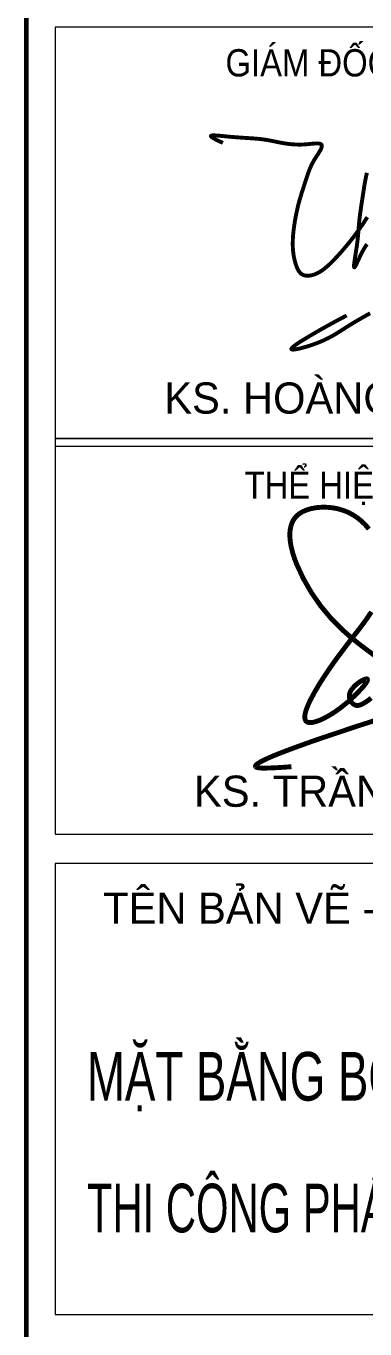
# Model space of a CAD drawing. Header units: millimetres. Extents: x 480521 to 6014615, y -961280 to 187869.
# Drawn here: x 753685 to 754729, y 155104 to 159119 of the extents above; entities that cross this region are included whole.
import ezdxf
from ezdxf.enums import TextEntityAlignment as Align

# ---------------------------------------------------------------- set-up
doc = ezdxf.new("R2010")
doc.units = ezdxf.units.MM
doc.header["$LTSCALE"] = 600
doc.header["$MEASUREMENT"] = 0
doc.layers.get('0').update_dxf_attribs({"lineweight": 0})
for name, color, linetype, lineweight in [('ISO', 153, 'Continuous', 13), ('Khungten_LCDI', 7, 'Continuous', 25), ('LC Net dam 1', 30, 'Continuous', 30), ('LC Net thay', 7, 'Continuous', 25), ('LC Text1', 3, 'Continuous', 20)]:
    doc.layers.add(name, color=color, linetype=linetype, lineweight=lineweight)
doc.styles.add('Khungten', font='VHAVAN.TTF', dxfattribs={"width": 0.9, "height": 5000})
doc.styles.add('LC 1', font='VHAVANB.TTF')
doc.styles.add('Title', font='VHBLACK.TTF')
doc.styles.add('VNAVANTH', font='VHAVANB.TTF', dxfattribs={"width": 0.6})

# ---------------------------------------------------------------- blocks, each defined once
blk = doc.blocks.new('Trần Văn Bách')
at = {"layer": 'ISO', "ltscale": 2, "const_width": 50}
for points in [[(980.7750358897533, 1053.832262614276, -0.01021999112166108), (749.1783472431894, 1219.203289983125, -0.02557618035130122), (524.9714578267885, 1405.077947062906, -0.109581756764858), (51.36624657699576, 2085.619306323963, -0.03878817354378809), (-0.746922055988307, 2251.178342027415, -0.04070395832326171), (-15.55957950285347, 2355.11995874031, -0.09920721325052521), (1.165326054318484, 2491.733122561971, -0.19757201977789), (113.8688934854786, 2617.990636933973, -0.06583283081440987), (206.642303425263, 2651.728588044905, -0.07266011916222458), (369.6477676681343, 2664.633264334072, -0.09551566533605874), (587.6580510054264, 2610.730779889884, -0.1167246220787837), (796.0102236636926, 2441.116735144184, -0.1525893329919163)], [(822.0791292983145, 1590.619543875597, -0.02004899664790393), (702.4807600381873, 1422.401135431603, 0.005743362988194787), (482.9441660809289, 1135.952795178106, 0.01506331063891782), (327.1784835564413, 911.7934971655195, 0.02642137242351878), (198.7412840086299, 692.3977338589903, 0.02793019706942813), (157.3486746127951, 599.0073434163351, 0.05945248902493015), (137.8849236954411, 524.239604089671, 0.1006038746551798), (140.7059781618623, 483.8819432202727, 0.2704430366537213), (171.6178651965442, 455.6127807483135, 0.07555382364616452), (198.9510432327647, 453.2297060669225, 0.06465537300678564), (252.569483615116, 463.5642262818001, 0.04400197274702219), (342.8906012022508, 501.450777379825, 0.04315224293397377), (504.097006854744, 604.1924902739993, 0.04779130350280872), (722.1227073476639, 803.9506985502667, 0.04535413627872131), (771.9494547330919, 867.9424488582881, 0.1287430913304322), (782.3966070738593, 894.2696710907039, 0.4309727807431978), (774.7182530996838, 901.8823434785882, 0.1160478736881703), (752.8456354016812, 897.5228766062355, 0.07342355155650611), (684.4754953548854, 858.5201598684944, 0.08015396347272308), (618.3595477755835, 791.2762321321934, 0.4640562453309025), (648.8131136173415, 635.3481663521961, 0.1883154223005437), (695.6308854927265, 631.1222874339146, 0.06405614556970292), (734.4963195024707, 646.9569808180386, 0.05149413662241539), (819.7919377162702, 705.6661589478899, 0.0493406090867879)], [(0, 0, -0.01499253522755687), (-272.036978610106, -14.82690864489996, -0.05603302108282754), (-351.5345578190722, -9.005192410026211, -0.1609224563160908), (-367.6741671113705, -0.5692464166495483, -0.319141952513065), (-367.5766127412853, 11.64017321658321, -0.09417573768207564), (-352.6515109651214, 27.25870932717226, -0.04791517501487934), (-283.969682292141, 67.26266151206801, -0.02179064812786245), (-105.0591905972251, 143.7090291920758, -0.011405655392219), (386.1117434313392, 319.6450963210082, -0.01112279582552829), (1293.843358101092, 607.8158568037907, -0.01556754421171058), (2035.26634738204, 799.1760666280461, -0.04351638909752776), (3423.303686861052, 986.4170744737785, -0.006276358878611014), (3804.305464456351, 1001.069555581751, -0.003588667351636194), (4638.865621520908, 1015.844255078322, -0.002107670814816589), (6536.613715372236, 1026.36971352814)]]:
    blk.add_lwpolyline(points, format="xyb", dxfattribs=at)
blk = doc.blocks.new('mr thuan')
at = {"layer": 'ISO', "ltscale": 2, "const_width": 40}
for points in [[(-95.29840094858082, -61.82213587797014), (-103.8565484479441, -57.72266577192931), (-112.3778580943836, -53.63364358589752), (-120.8254920349573, -49.56551723995653), (-125.0101687865099, -47.5425549820211), (-129.1626124167451, -45.52873465412995), (-133.2782181940529, -43.52536224626238), (-137.3523813868123, -41.53374374844134), (-141.3804972634061, -39.55518515066069), (-145.3579610922243, -37.59099244294339), (-149.2801681416495, -35.64247161526873), (-153.1425136800608, -33.71092865765968), (-156.940392975841, -31.79766956011008), (-160.6692012973836, -29.90400031262834), (-164.3243339130604, -28.03122690522287), (-167.9011860912651, -26.18065532790206), (-171.3951531003731, -24.35359157065977), (-174.8016302087744, -22.55134162350441), (-178.1160126848481, -20.77521147644438), (-179.7372294571323, -19.89734944982047), (-181.3336957969805, -19.02650711947354), (-182.9048361129389, -18.16284773414372), (-184.4500748135579, -17.30653454260028), (-185.9688363073801, -16.45773079358332), (-187.4605450029594, -15.61659973584756), (-188.9246253088386, -14.78330461813312), (-190.3605016335678, -13.95800868919468), (-191.7675983856971, -13.14087519778695), (-193.1453399737729, -12.33206739266461), (-194.4931508063419, -11.5317485225678), (-195.810455291954, -10.74008183625119), (-197.0966778391557, -9.95723058245494), (-198.3512428564936, -9.18335800996283), (-199.5735747525214, -8.418627367485897), (-200.7630979357818, -7.663201903793379), (-201.9192368148251, -6.917244867639965), (-203.0414157981941, -6.180919507765793), (-204.1290592944461, -5.454389072925551), (-205.1815917121203, -4.737816811873927), (-206.1984374597705, -4.031365973351058), (-207.1790209459432, -3.335199806126184), (-208.1227665791921, -2.64948155892489), (-209.0290987680492, -1.974374480516417), (-209.8974419210754, -1.310041819640901), (-210.7272204468136, -0.6566468250675825), (-211.5178587538139, -0.01435274552204646), (-212.2687812506265, 0.6166771702264668), (-212.9794123457941, 1.236279673437821), (-213.6491764478669, 1.844291515357327), (-214.277497965395, 2.440549447230296), (-214.8638013069212, 3.024890220316593), (-215.4075108809993, 3.597150585861527), (-215.9080510961758, 4.157167295124964), (-216.364846360997, 4.70477709932311), (-216.7773210840132, 5.239816749744932), (-217.1448996737672, 5.762122997606639), (-217.4670065388127, 6.271532594182645), (-217.7430660876926, 6.767882290718262), (-217.9725027289605, 7.251008838458802), (-218.1547408711594, 7.720748988635023), (-218.2892049228431, 8.176939492521342), (-218.3753192925542, 8.61941710136307), (-218.412508388843, 9.048018566390965), (-218.4001966202559, 9.462580638893996), (-218.3612998274039, 9.747164189524483), (-218.2251851246474, 10.24905123945791), (-218.0628262050705, 10.62105413188692), (-217.8513186498567, 10.97911344707245), (-217.5912446246912, 11.32339251729718), (-217.2831862952626, 11.654054674902), (-216.9277258272559, 11.97126325216959), (-216.5254453863527, 12.27518158144085), (-216.0769271382414, 12.56597299499845), (-215.582753248611, 12.84380082516873), (-215.0435058831463, 13.10882840426348), (-214.4597672075251, 13.36121906457993), (-213.8321193874435, 13.60113613844442), (-213.1611445885828, 13.82874295815418), (-212.4474249766245, 14.044202856021), (-211.6915427172644, 14.24767916437122), (-210.8940799761767, 14.43933521550207), (-210.0556189190575, 14.61933434172533), (-209.1767417115843, 14.7878398753528), (-208.258030519446, 14.94501514869626), (-207.3000675083313, 15.09102349405293), (-206.3034348439178, 15.22602824376372), (-205.2687146919016, 15.35019273009675), (-204.1964892179603, 15.46368028540746), (-203.0873405877865, 15.56665424197854), (-201.9418509670577, 15.65927793212177), (-200.7606025214664, 15.74171468814893), (-199.5441774166939, 15.81412784238637), (-198.2931578184289, 15.87668072711676), (-197.0081258923565, 15.929536674681), (-195.6896638041617, 15.97285901737632), (-194.3383537195296, 16.00681108749995), (-192.9547778041488, 16.03155621737824), (-191.5395182237007, 16.04725773932296), (-190.0931571438741, 16.05407898563135), (-188.616276730354, 16.05218328862975), (-187.109459148829, 16.04173398061539), (-185.573286564977, 16.02289439390006), (-184.0083411444903, 15.9958278608101), (-182.4152050530538, 15.96069771364273), (-180.794460456349, 15.9176672846952), (-179.1466895200683, 15.86689990629384), (-177.472474409893, 15.80855891075043), (-175.7723972915082, 15.74280763039133), (-174.0470403306026, 15.66980939749919), (-170.522815543969, 15.50272540337755), (-166.9044573754727, 15.30861358689435), (-163.1966231506012, 15.08878060652933), (-159.4039701948386, 14.84453312077676), (-155.5311558336762, 14.57717778810184), (-151.5828373925942, 14.28802126698429), (-147.5636721970805, 13.97837021593296), (-143.4783175726188, 13.64953129341302), (-139.331430844697, 13.30281115791877), (-135.127669338799, 12.93951646791538), (-130.8716903804125, 12.5609538819117), (-126.5681512950214, 12.16843005838746), (-122.2217094081097, 11.76325165580784), (-117.8370220451689, 11.34672533268167), (-113.4187465316791, 10.92015774747415), (-108.971540193128, 10.48485555867956), (-100.0089643427855, 9.593274004248087), (-81.94156506273066, 7.762788625594112), (-72.91125884078792, 6.844791337120114), (-63.93289303608617, 5.938895339699229), (-57.26124411419732, 5.274259534548037), (-55.04362330420554, 5.055523934453959), (-50.64147026012506, 4.624802776510478), (-46.26822662375343, 4.201497166432091), (-41.92364565545722, 3.785486259381287), (-37.60748061562481, 3.376649210593314), (-33.3194847646264, 2.974865175230661), (-29.05941136284309, 2.580013308514026), (-24.82701367064874, 2.191972765635001), (-20.62204494842081, 1.81062270179973), (-16.44425845653677, 1.435842272185255), (-12.29340745537775, 1.06751063199772), (-8.169245205317566, 0.7055069364432711), (-4.071524966730067, 0.3497103407135), (0, 0), (4.045576434502436, -0.3437449304910842), (8.06545107639613, -0.6816452955536079), (12.05987066530361, -1.01382194001053), (16.02908194084739, -1.340395708655706), (19.97333164265729, -1.66148744628299), (27.78793328354004, -2.287708207732067), (35.50564950494299, -2.893450982752256), (43.12845422384271, -3.479682529781712), (50.65832135722667, -4.047369607229484), (58.09722482207144, -4.597478973519173), (65.44713853536086, -5.130977387074381), (72.71003641407879, -5.648831606304157), (79.88789237520905, -6.152008389646653), (86.9826803357355, -6.641474495481816), (93.99637421263469, -7.118196682262351), (100.9309479228905, -7.583141708397307), (107.7883753834903, -8.037276332310284), (114.5706305114109, -8.481567312410334), (121.2796872236395, -8.916981407135609), (127.9175194371528, -9.344485374880605), (134.4861010689383, -9.765045974068926), (140.9874060359798, -10.17962996312417), (147.4234082552539, -10.58920410046994), (153.796081643748, -10.99473514452984), (160.1074001184425, -11.39718985369836), (166.3593375963173, -11.79753498642822), (172.5538679943602, -12.1967373011139), (178.6929652295512, -12.59576355616446), (184.7786032188706, -12.9955805100326), (190.8127558793058, -13.39715492111281), (196.7973971278334, -13.80145354782871), (202.7345008814409, -14.2094431486039), (208.6260410571085, -14.62209048186196), (214.4739915718201, -15.04036230601196), (220.2803263425558, -15.46522537946294), (226.0470192862995, -15.89764646065305), (231.776044320035, -16.33859230799135), (237.4693753607426, -16.78902967990143), (243.1289863254024, -17.24992533479235), (248.7568511310019, -17.72224603110226), (254.3549436945214, -18.20695852722565), (259.9252379329446, -18.70502958160068), (265.4697077632518, -19.2174259526364), (270.9903271024268, -19.74511439875641), (276.4890698674535, -20.28906167838431), (281.9679099753084, -20.85023454994371), (287.4288213429827, -21.42959977181454), (298.3047535257028, -22.64677430027223), (309.1326577514737, -23.94831933111709), (319.9283253561553, -25.34196893167973), (325.3190052180435, -26.07574984166422), (330.7075476756072, -26.8354571693344), (336.0959266458267, -27.62205767311389), (341.4861160456858, -28.43651811142627), (346.8800897921683, -29.2798052426806), (354.440050618432, -30.51039049919927), (357.6872560995216, -31.05662833515089), (363.1038899761297, -31.99043249992246), (368.5308771170348, -32.95256834715838), (373.9693623849998, -33.94127689913148), (379.4204906427985, -34.95479917817283), (384.8854067531938, -35.99137620658439), (390.3652555789558, -37.049249006639), (395.8611819828475, -38.12665860065317), (406.9058469761112, -40.33305225978256), (418.0285606351208, -42.59648536232999), (429.2384818620194, -44.90288608672563), (434.8790074703502, -46.06780186286778), (440.5447695589537, -47.23818261137058), (446.2369129906037, -48.41226935453597), (451.9565826280705, -49.58830311465135), (457.7049233341095, -50.76452491403325), (463.4830799715019, -51.93917577496904), (469.2921974030069, -53.11049671978981), (475.1334204913946, -54.27672877075383), (481.0078940994354, -55.43611295019218), (486.9167630898919, -56.58689028039225), (492.8611723255381, -57.72730178364145), (498.8422666691404, -58.85558848227083), (504.8611909834653, -59.96999139855325), (510.9190901312795, -61.0687515548052), (517.0171089753494, -62.1501099733141), (523.1563923784488, -63.21230767639645), (529.3380852033442, -64.2535856863251), (535.5633323127986, -65.2721850254311), (541.833278569582, -66.26634671600186), (548.1490688364647, -67.23431178033934), (554.5118479762132, -68.17432124074548), (560.9227608515939, -69.0846161195077), (567.3829523253771, -69.96343743892794), (573.8935672603257, -70.80902622132271), (580.4557505192133, -71.61962348899397), (587.0706469648067, -72.39347026421456), (593.7394014598722, -73.12880756931554), (600.46315886718, -73.82387642656977), (607.2430640494931, -74.47691785829375), (614.0802618695852, -75.08617288678943), (620.9758971902193, -75.64988253435877), (627.9311148741654, -76.16628782328917), (634.9470597841901, -76.63362977588258), (642.0248767830635, -77.05014941444097), (649.1657107335523, -77.41408776128083), (656.3707064984228, -77.72368583867501), (663.6410089404417, -77.97718466894003), (670.9777629223827, -78.17282527437783), (678.3821133070123, -78.30884867727582), (685.8552049570935, -78.38349589996506), (693.3981827354, -78.39500796470384), (701.0121915046948, -78.34162589382322), (708.6983761277479, -78.22159070959606), (712.5688921540495, -78.1360285194678), (716.4578814673296, -78.0331434343534), (720.3654871754334, -77.91271558206063), (724.2918523862027, -77.77452509038267), (728.2371202074901, -77.61835208708362), (732.2014337471373, -77.44397669997124), (736.1849361129935, -77.25117905682418), (740.1877704129038, -77.03973928543564), (744.2100797547137, -76.80943751358427), (748.2520072462648, -76.56005386907782), (752.31369599541, -76.29136847966583), (756.3952891099943, -76.00316147317062), (760.4969296978597, -75.69521297737083), (766.1407994990586, -75.24155623978004), (768.7607621318748, -75.01932642108295), (772.9207502778627, -74.65268968520104), (781.27980151046, -73.87336568528553), (798.0493253946406, -72.20049703956465), (806.3998675642215, -71.34694180333463), (814.6876428974683, -70.50863223125634), (818.7986288626525, -70.10144291451434), (822.8826861533744, -69.70556302811019), (826.9360691145157, -69.32349191013782), (830.9550320909439, -68.95772889869113), (834.9358294275371, -68.61077333187859), (838.8747154691737, -68.28512454779411), (842.7679445607246, -67.9832818845316), (846.611771047068, -67.70774468019954), (850.402449273075, -67.46101227289182), (854.1362335836238, -67.24558400070237), (857.8093783235854, -67.06395920173964), (861.4181378378416, -66.91863721409754), (864.9587664712599, -66.81211737587), (868.4275185687184, -66.74689902516548), (871.8206484750954, -66.72548150009243), (875.1344105352618, -66.75036413871567), (878.3650590940924, -66.82404627915821), (879.9480452932803, -66.8799682057288), (881.5088484964654, -66.94902725952852), (883.0470004967501, -67.0315358578373), (884.5620330872516, -67.12780641790596), (886.053478061076, -67.23815135699988), (887.5208672113295, -67.36288309238444), (888.9637323311254, -67.50231404132501), (890.3816052135735, -67.65675662108697), (891.77401765178, -67.82652324892115), (893.1405014388583, -68.01192634209292), (894.4805883679146, -68.21327831786766), (895.7938102320586, -68.43089159351075), (897.0796988244001, -68.66507858627301), (898.3377859380489, -68.91615171341982), (899.5676033661148, -69.18442339223111), (900.7686829017039, -69.47020603994315), (901.9405563379296, -69.77381207385042), (903.0827554679017, -70.0955539111892), (904.1948120847264, -70.43574396922486), (905.2762579815135, -70.79469466522278), (906.3266249513727, -71.17271841644833), (907.3454447874137, -71.5701276401669), (908.3322492827465, -71.98723475362931), (909.2865702304807, -72.42435217410093), (910.2079394237262, -72.8817923188617), (911.0958886555891, -73.35986760514788), (911.9499497191828, -73.85889045023941), (912.7696544076134, -74.37917327138712), (913.5545345139944, -74.92102848587092), (914.3041218314283, -75.4847685109271), (915.0179481530322, -76.07070576385013), (915.6955452719085, -76.67915266186174), (916.3364449811706, -77.31042162227095), (916.9401790739284, -77.9648250622995), (917.506279343288, -78.6426753992273), (918.0342775823628, -79.34428505031974), (918.2910643928335, -79.71481409319676), (918.9746045908323, -80.81970490863023), (919.38736485548, -81.59326178143965), (919.7624689026998, -82.39033911889419), (920.100381491724, -83.21065039356472), (920.4015673817812, -84.05390907803667), (920.6664913321001, -84.91982864483725), (920.8956181019057, -85.808122566581), (921.0894124504339, -86.71850431579514), (921.2483391369024, -87.6506873650651), (921.372862920547, -88.60438518696174), (921.4634485605966, -89.57931125402683), (921.5205608162723, -90.57517903886037), (921.5446644468102, -91.59170201401867), (921.5362242114352, -92.62859365205804), (921.4957048693723, -93.68556742556393), (921.4235711798574, -94.7623368070781), (921.3202879021119, -95.85861526918598), (921.1863197953644, -96.97411628445843), (921.0221316188472, -98.1085533254518), (920.8281881317853, -99.26163986472238), (920.6049540934109, -100.4330893748702), (920.3528942629491, -101.622615328437), (920.0724733996249, -102.829931197979), (919.7641562626741, -104.0547504560964), (919.4284076113181, -105.2967865753308), (919.0656922047929, -106.5557530282676), (918.6764748023161, -107.8313632874633), (918.2612201631273, -109.1233308254741), (917.8203930464442, -110.4313691148855), (917.3544582115028, -111.7551916282682), (916.863880417528, -113.0945118381642), (916.3491244237484, -114.4490432171588), (915.8106549893964, -115.8184992378228), (915.2489368736933, -117.2025933727127), (914.6644348358677, -118.6010390943848), (914.0576136351556, -120.0135498754389), (913.4289380307782, -121.439839188417), (912.1078826479425, -124.3326073004282), (910.7049867611968, -127.277051210971), (909.223968444363, -130.2708787005686), (907.6685457712665, -133.3117975497589), (906.0424368157364, -136.3975155390945), (904.3493596515909, -139.5257404490985), (902.5930323526663, -142.6941800602945), (900.7771729927808, -145.9005421532493), (898.9054996457635, -149.1425345084717), (896.9817303854434, -152.4178649065143), (895.0095832856387, -155.7242411279149), (892.992776420182, -159.0593709531968), (890.9350278628954, -162.4209621629125), (888.8400556876077, -165.8067225375707), (886.7115779681444, -169.2143598577386), (884.553312778331, -172.6415819039394), (882.3689781919929, -176.0860964567109), (880.1622922829556, -179.5456112965767), (875.6967387920886, -186.5004729597858), (871.1863968963444, -193.4878291378409), (862.1503262526385, -207.4866740157013), (857.6840866858984, -214.4614872040838), (855.4769290996956, -217.9347187175008), (853.292037076706, -221.3954438844667), (851.1331286907553, -224.8413704855193), (849.0039220156686, -228.2702063011675), (846.6872793170041, -232.0411644486012), (844.8489707952831, -235.0677614720043), (842.8267896970465, -238.4343372096191), (840.840977963795, -241.7798243688885), (838.8909208590812, -245.10466154202), (836.976003646454, -248.4092873211775), (835.095611589466, -251.6941402985831), (833.2491299516805, -254.9596590664005), (831.4359439966393, -258.2062822168373), (829.6554389879057, -261.4344483420718), (827.9070001890286, -264.6445960342971), (826.1900128635607, -267.8371638857207), (824.503862275058, -271.0125904885062), (822.8479336870732, -274.171314434876), (821.2216123631624, -277.3137743169937), (819.6242835668781, -280.4404087270668), (818.055332561773, -283.5516562572739), (816.5141446113994, -286.6479554998077), (815.0001049793136, -289.7297450468614), (813.5125989290682, -292.7974634906423), (812.0510117242156, -295.8515494233143), (810.6147286283158, -298.8924414370849), (809.2031349049139, -301.9205781241326), (807.8156158175661, -304.9363980766648), (806.4515566298323, -307.9403398868599), (805.1103426052578, -310.9328421469108), (802.4939910998146, -316.8852823853376), (799.9616434096679, -322.7972275294887), (797.5083816432452, -328.6721863168932), (795.1292879089815, -334.5136674850655), (792.819444315297, -340.3251797715202), (790.5739329706303, -346.1102319138008), (788.3878359834089, -351.8723326494364), (786.2562354620604, -357.6149907159561), (784.1742135150162, -363.3417148508597), (782.1368522507037, -369.0560137917055), (780.1392337775542, -374.7613962759933), (778.1764402039953, -380.4613710412668), (774.3356561893779, -391.8591323648725), (770.5751570742832, -403.2773676627112), (766.8555997261537, -414.7441468350007), (763.1376410124212, -426.2875397819589), (761.2669664145287, -432.096738264765), (759.4246354199131, -437.8036085393978), (757.4787554103495, -443.8068526293791), (755.5577993911211, -449.7100214371749), (753.6204265631895, -455.6439720603521), (751.6679937349363, -461.6075537409924), (749.7018577147319, -467.5996157211339), (747.7233753109394, -473.6190072428872), (745.7339033319295, -479.6645775483194), (743.7347985860797, -485.735175879483), (739.7131180273245, -497.9468535873166), (735.6691881016377, -510.2448343029682), (731.613863275983, -522.6199119630328), (727.557998017317, -535.062880504076), (723.5124467926107, -547.5645338626637), (719.4880640688243, -560.1156659753906), (715.495704312918, -572.7070707788225), (711.5462219918554, -585.3295422095252), (707.6504715726005, -597.9738742040936), (703.8193075221134, -610.6308606990933), (700.0635843073651, -623.2912956310902), (696.7744621279999, -634.6198901218595), (692.8190752114824, -648.5883505560923), (689.3382226134672, -661.2196507668414), (685.9499799678088, -673.8425219093915), (682.6527310356687, -686.459610048405), (679.4448595781869, -699.0735612485441), (676.3247493565214, -711.6870215744711), (673.2907841318156, -724.3026370908483), (670.3413476652277, -736.9230538623233), (667.4748237178974, -749.5509179535584), (664.6895960509828, -762.1888754292013), (661.984048425631, -774.8395723539288), (659.3565646029929, -787.5056547924032), (656.805528344219, -800.1897688092577), (654.3293234104567, -812.8945604691835), (651.9263335628566, -825.6226758368139), (649.5949425625731, -838.376760976811), (647.3335341707498, -851.1594619538519), (645.2853264602018, -863.1138306349749), (643.0157137610695, -876.8199510397244), (640.9640452404019, -889.6959452058509), (638.9913461986871, -902.5974116471334), (637.1034758733258, -915.5203550127189), (635.3062935017115, -928.4607799517398), (633.605658321263, -941.4146911134012), (632.793376939404, -947.8954554805532), (632.0074295693594, -954.3780931467918), (631.2485486158002, -960.8621046932531), (630.5174664834049, -967.3469907010731), (629.8149155768479, -973.8322517514171), (629.1416283008039, -980.3173884254065), (628.4983370599475, -986.8019013042067), (627.8857742589498, -993.2852909689391), (627.3046723024927, -999.7670580007543), (626.7557635952435, -1006.246702980803), (626.2397805418841, -1012.723726490221), (625.7574555470856, -1019.19762911016), (625.3095210155261, -1025.667911421755), (624.8967093518695, -1032.134074006128), (624.5197529608085, -1038.595617444487), (624.1793842470033, -1045.052042317911), (623.8763356151394, -1051.50284920758), (623.6113394698841, -1057.947538694614), (623.3851282159121, -1064.38561136018), (623.1984342579053, -1070.816567785398), (623.0519900005311, -1077.239908551433), (622.9103035596781, -1086.768599742674), (622.8827921860611, -1090.061776723611), (622.8617853972355, -1096.460041821454), (622.8847584853356, -1102.85078479076), (622.9529725565408, -1109.234887279817), (623.0676887170303, -1115.613230936913), (623.2301680729797, -1121.986697410364), (623.4416717305685, -1128.356168348444), (623.7034607959722, -1134.722525399469), (624.0167963753738, -1141.086650211713), (624.382939574949, -1147.449424433493), (624.8031515008734, -1153.81172971311), (625.2786932593262, -1160.174447698839), (625.8108259564906, -1166.538460038981), (626.4008106985348, -1172.904648381853), (627.0499085916454, -1179.273894375714), (627.7593807419944, -1185.647079668895), (628.5304882557648, -1192.025085909685), (629.3644922391286, -1198.40879474637), (630.2626537982724, -1204.799087827254), (631.2262340393645, -1211.196846800623), (632.2564940685879, -1217.602953314781), (633.354694992122, -1224.018289018044), (634.5220979161422, -1230.443735558671), (635.7599639468281, -1236.880174584992), (637.0695541903588, -1243.328487745268), (638.45212975291, -1249.789556687829), (639.9089517406574, -1256.264263060948), (641.4412812597839, -1262.753488512943), (643.0503794164615, -1269.258114692086), (644.7375073168732, -1275.779023246694), (646.5039260671983, -1282.317095825056), (648.3508967736088, -1288.873214075473), (650.279680542284, -1295.448259646248), (652.2915384794069, -1302.043114185653), (654.2356631316361, -1308.186916522915), (656.571062631956, -1315.291068793274), (658.849310129197, -1321.92131613793), (660.0267730430969, -1325.228722422311), (661.2312595535186, -1328.52730053899), (662.4638677752082, -1331.814288056165), (663.7256958229154, -1335.086922542017), (665.0178418113901, -1338.342441564775), (666.3414038553747, -1341.578082692635), (667.6974800696262, -1344.79108349375), (669.0871685688871, -1347.978681536377), (670.5115674679073, -1351.138114388683), (671.9717748814364, -1354.266619618866), (673.4688889242243, -1357.361434795137), (675.0040077110207, -1360.41979748568), (676.5782293565717, -1363.43894525872), (678.1926519756234, -1366.416115682427), (679.8483736829294, -1369.348546325011), (681.5464925932392, -1372.23347475467), (683.2881068212955, -1375.068138539602), (685.0743144818553, -1377.849775248003), (686.906213689661, -1380.575622448087), (688.7849025594587, -1383.242917708034), (690.7114792060056, -1385.848898596043), (692.6870417440477, -1388.390802680326), (694.7126882883313, -1390.865867529064), (696.7895169536023, -1393.271330710471), (698.9186258546179, -1395.604429792744), (701.1011131061205, -1397.862402344079), (703.3380768228599, -1400.042485932674), (705.6306151195859, -1402.141918126727), (706.7980678963031, -1403.160526690859), (707.9798261110482, -1404.157936494434), (709.1760270281629, -1405.133802233468), (710.3868079119893, -1406.087778603993), (711.6123060268801, -1407.019520302027), (712.8526586371663, -1407.928682023601), (714.1080030072008, -1408.814918464748), (715.3784764013253, -1409.677884321471), (716.6642160838819, -1410.517234289815), (717.9653593192124, -1411.332623065784), (719.2820433716661, -1412.123705345424), (720.6144055055811, -1412.890135824753), (721.360731833207, -1413.304767495021), (723.3264696576225, -1414.347944926078), (724.7057538095978, -1415.039442931025), (726.1000815000625, -1415.706292542309), (727.5091058959515, -1416.348714772321), (728.9324801642142, -1416.966930633353), (730.3698574717819, -1417.561161137783), (731.8208909856003, -1418.131627297931), (733.2852338726079, -1418.678550126147), (734.7625392997397, -1419.202150634781), (736.2524604339415, -1419.702649836167), (737.754650442148, -1420.180268742653), (739.2687624913051, -1420.635228366576), (740.7944497483513, -1421.067749720285), (743.8791625538652, -1421.866361666427), (747.0060141942158, -1422.577872679802), (750.172230004915, -1423.204050859145), (753.3750353214891, -1423.746664303224), (756.6116554794571, -1424.20748111076), (759.8793158143417, -1424.588269380489), (763.1752416616546, -1424.890797211148), (766.4966583569258, -1425.116832701504), (769.8407912356706, -1425.268143950278), (773.2048656334082, -1425.346499056206), (776.5861068856575, -1425.353666118026), (779.9817403279449, -1425.291413234503), (783.3889912957857, -1425.161508504345), (786.8050851247026, -1424.965720026317), (790.227247150211, -1424.705815899142), (793.6527027078373, -1424.383564221556), (797.0786771330968, -1424.000733092325), (800.5023957615122, -1423.559090610157), (803.9210839286025, -1423.060404873831), (807.3319669698903, -1422.506443982042), (810.7322702208912, -1421.898976033568), (814.1192190171278, -1421.239769127118), (817.4900386941226, -1420.530591361457), (820.8419545873912, -1419.773210835308), (824.1721920324562, -1418.969395647422), (828.760950926051, -1417.778025348438), (830.7566578370097, -1417.229496675078), (834.0073857849129, -1416.296342102039), (837.2306595104747, -1415.3222483727), (840.4270110801481, -1414.308003975937), (843.5969725603936, -1413.254397400669), (846.7410760176645, -1412.162217135789), (849.8598535184174, -1411.032251670185), (852.9538371291055, -1409.865289492751), (856.0235589161857, -1408.662119092376), (859.0695509461148, -1407.423528957966), (862.0923452853494, -1406.150307578413), (865.0924740003393, -1404.843243442607), (868.0704691575484, -1403.503125039453), (871.0268628234262, -1402.130740857843), (873.9621870644332, -1400.726879386653), (876.8769739470226, -1399.292329114804), (879.7717555376476, -1397.82787853117), (882.6470639027684, -1396.334316124645), (885.503431108842, -1394.812430384147), (888.341389222318, -1393.263009798553), (891.1614703096529, -1391.686842856754), (893.9642064373074, -1390.084718047656), (896.7501296717346, -1388.457423860149), (899.5197720793876, -1386.805748783139), (902.2736657267269, -1385.130481305489), (905.0123426802056, -1383.432409916131), (907.7363350062806, -1381.71232310393), (913.1423940420354, -1378.209257166629), (918.4960993656423, -1374.627591404729), (923.8017075087446, -1370.973633729402), (927.2108333474607, -1368.573954952881), (934.2842876131945, -1363.472198928052), (939.4653041302699, -1359.631224229975), (944.6074360732309, -1355.732499535123), (949.711619304544, -1351.777789725485), (954.7787896866867, -1347.768859683041), (959.80988308214, -1343.707474289797), (964.8058353533743, -1339.595398427744), (969.7675823628706, -1335.434396978875), (974.6960599730992, -1331.226234825182), (979.5922040465448, -1326.972676848673), (984.4569504456776, -1322.675487931308), (989.2912350329716, -1318.336432955126), (994.0959936709078, -1313.957276802073), (998.87216222196, -1309.539784354172), (1003.620676548609, -1305.085720493415), (1008.342472513323, -1300.596850101792), (1013.038485978581, -1296.074938061298), (1017.709652806865, -1291.521749253909), (1022.356908860642, -1286.939048561646), (1026.981190002392, -1282.328600866473), (1031.583432094594, -1277.69217105041), (1036.164570999721, -1273.031523995451), (1040.72554258025, -1268.348424583557), (1045.26728269866, -1263.644637696765), (1054.296811999011, -1254.182061026368), (1063.26064580059, -1244.657913040224), (1074.886202831578, -1232.144358602003), (1081.020762999677, -1225.480567322069), (1089.826849427525, -1215.845404277439), (1098.58464697126, -1206.180399148201), (1107.294236742124, -1196.485057225815), (1115.955699851365, -1186.758883801725), (1124.569117410225, -1177.001384167379), (1133.134570529946, -1167.212063614235), (1141.652140321781, -1157.390427433755), (1150.121907896966, -1147.535980917368), (1158.543954366753, -1137.648229356564), (1166.918360842377, -1127.72667804276), (1175.245208435092, -1117.77083226743), (1183.524578256136, -1107.780197322005), (1191.756551416758, -1097.754278497974), (1199.941209028202, -1087.692581086754), (1208.078632201708, -1077.59461037982), (1216.168902048532, -1067.459871668631), (1224.212099679902, -1057.287870244603), (1232.208306207074, -1047.078111399227), (1240.157602741288, -1036.830100423933), (1248.060070393793, -1026.543342610195), (1255.915790275831, -1016.217343249446), (1263.724843498643, -1005.851607633143), (1271.487311173481, -995.4456410527491), (1279.203274411582, -984.9989487997082), (1289.948104167066, -970.2759939999669), (1294.495960932629, -963.9814472237194), (1302.071971623427, -953.4103125526453), (1309.599504796905, -942.7982174190402), (1317.077203200137, -932.1457589719648), (1324.503709580247, -921.4535343604512), (1331.87766668433, -910.7221407335892), (1339.197717259492, -899.9521752404253), (1346.462504052823, -889.1442350300058), (1353.670669811439, -878.2989172514062), (1360.820857282441, -867.4168190536875), (1367.911709212927, -856.498537585896), (1374.941868350001, -845.5446699970926), (1381.909977440766, -834.5558134363382), (1388.814679232324, -823.5325650526938)], [(1384.728918978377, -368.0383821336145), (1383.240241986347, -374.3772048836981), (1381.782783679522, -380.7127663322899), (1380.355521255926, -387.0456011531351), (1378.957431913575, -393.3762440199062), (1377.587492850493, -399.705229606363), (1376.244681264699, -406.0330925862072), (1374.92797435421, -412.360367633155), (1372.368783351227, -425.0152926232549), (1369.901737425706, -437.6742819664214), (1367.518654161802, -450.3416130523983), (1365.211351143673, -463.0215632709442), (1362.971645955477, -475.7184100118029), (1360.791356181369, -488.4364306647331), (1358.662299405511, -501.1799026194785), (1356.576293212056, -513.9531032657833), (1354.525155185162, -526.7603099934204), (1352.500702908987, -539.6058001921338), (1350.49475396769, -552.4938512516674), (1348.499125945425, -565.4287405617652), (1346.505636426351, -578.4147455122002), (1343.723268375441, -596.5556975546642), (1342.492856656485, -604.5566037282551), (1340.465608960458, -617.7110529563943), (1338.429602519904, -630.9078661922395), (1336.390213798979, -644.1352599004022), (1332.322795372671, -670.6346545920387), (1328.30636539483, -697.1149687480065), (1326.330712234489, -710.3185117866087), (1324.383935578746, -723.4819340850663), (1322.471411891765, -736.5934521079762), (1320.598517637707, -749.6412823199353), (1318.770629280734, -762.6136411855259), (1317.875242458704, -769.0678365086205), (1316.993123285007, -775.498745169345), (1316.12494381766, -781.904894225765), (1315.271376114684, -788.284810735975), (1314.433092234103, -794.6370217580406), (1313.610764233934, -800.9600543500128), (1312.805064172197, -807.2524355700007), (1312.016664106912, -813.5126924760552), (1311.2462360961, -819.7393521262711), (1310.494452197781, -825.9309415786993), (1309.761984469977, -832.0859878914198), (1309.049504970702, -838.2030181225273), (1308.357685757983, -844.2805593300582), (1307.687198889838, -850.3171385721216), (1307.038716424286, -856.3112829067686), (1306.412910419349, -862.2615193920792), (1305.685565688938, -869.414537057979), (1305.231798966412, -874.0249459034094), (1304.675733931024, -879.8407033678377), (1304.140268542465, -885.6191493033693), (1303.623409259737, -891.3657966893225), (1303.123162541851, -897.0861585051025), (1302.164532636594, -908.4700773434015), (1301.24843049877, -919.8150096531608), (1300.358907800433, -931.1650592692167), (1299.480016213631, -942.5643300264055), (1299.039573234575, -948.2962057813129), (1298.595807410427, -954.0569257595635), (1298.146725200189, -959.8520029405336), (1297.690333062874, -965.6869503035705), (1297.224637457482, -971.5672808280215), (1296.747644843024, -977.4985074932338), (1296.257361678508, -983.4861432785983), (1295.751794422948, -989.5357011634478), (1295.228949535329, -995.652694127115), (1294.686833474676, -1001.842635148991), (1294.123452699991, -1008.111037208437), (1293.536813670282, -1014.463413284771), (1292.924922844555, -1020.905276357385), (1292.608885026628, -1024.161488323341), (1292.285786681819, -1027.442139405612), (1291.955378617513, -1030.747918726629), (1291.61741164108, -1034.079515408812), (1291.271636559897, -1037.437618574593), (1290.917804181343, -1040.822917346362), (1290.55566531279, -1044.236100846552), (1290.184970761617, -1047.677858197581), (1289.805471335196, -1051.148878521883), (1289.416917840907, -1054.64985094186), (1289.019061086125, -1058.181464579931), (1288.611651878222, -1061.74440855853), (1288.194441024581, -1065.33937200006), (1287.767179332572, -1068.967044026955), (1287.329617609568, -1072.628113761617), (1286.881506662954, -1076.323270326495), (1286.422597300101, -1080.053202843977), (1285.952640328385, -1083.818600436498), (1285.471386555182, -1087.620152226475), (1284.978586787867, -1091.458547336326), (1284.473991833816, -1095.33447488847), (1283.957352500409, -1099.248624005326), (1283.42841959502, -1103.201683809326), (1282.886943925019, -1107.194343422874), (1282.332676297789, -1111.227291968404), (1281.7653675207, -1115.301218568304), (1281.184768401134, -1119.416812345036), (1280.590629746461, -1123.574762420991), (1279.982702364061, -1127.7757579186), (1279.36073706131, -1132.020487960268), (1278.835647378757, -1135.564019578742), (1278.074064592896, -1140.642709924839), (1277.410465258647, -1145.016359593967), (1276.734808861806, -1149.426822459165), (1276.048216437022, -1153.870334153005), (1275.351809018965, -1158.343130308043), (1273.93403334168, -1167.361518531921), (1272.49045010722, -1176.451872191232), (1271.030027592893, -1185.584076346437), (1268.094537833782, -1203.853576386275), (1266.637407143582, -1212.930642391802), (1265.199310282667, -1221.929099135014), (1264.490202124849, -1226.389438114638), (1263.789215528337, -1230.818831676341), (1263.097471527792, -1235.213515452691), (1262.416091157877, -1239.569725076231), (1261.746195453252, -1243.883696179531), (1261.088905448578, -1248.151664395133), (1260.445342178518, -1252.369865355591), (1259.81662667773, -1256.534534693477), (1259.20387998088, -1260.641908041347), (1258.608223122625, -1264.688221031742), (1258.030777137628, -1268.669709297217), (1257.472663060555, -1272.582608470344), (1256.935001926056, -1276.423154183678), (1256.418914768805, -1280.187582069746), (1255.925522623456, -1283.872127761133), (1255.455946524671, -1287.473026890395), (1255.011307507113, -1290.986515090073), (1254.592726605442, -1294.408827992724), (1254.201324854319, -1297.736201230917), (1254.016166483547, -1299.363109111), (1253.838223288411, -1300.964870437194), (1253.66763539824, -1302.54101466354), (1253.50454294237, -1304.091071244111), (1253.349086050133, -1305.614569632991), (1253.201404850861, -1307.111039284238), (1253.06163947389, -1308.580009651923), (1252.929930048551, -1310.021010190118), (1252.806416704174, -1311.433570352892), (1252.691239570093, -1312.817219594304), (1252.584538775642, -1314.17148736844), (1252.486454450151, -1315.495903129369), (1252.397126722957, -1316.78999633115), (1252.316695723392, -1318.053296427854), (1252.245301580784, -1319.285332873551), (1252.183084424469, -1320.485635122313), (1252.130184383779, -1321.653732628212), (1252.086741588046, -1322.789154845319), (1252.052896166606, -1323.89143122769), (1252.028788248786, -1324.960091229412), (1252.014557963925, -1325.99466430454), (1252.010345441351, -1326.994679907148), (1252.016290810396, -1327.959667491305), (1252.0325342004, -1328.889156511097), (1252.059215740686, -1329.782676420567), (1252.096475560593, -1330.639756673787), (1252.144453789453, -1331.459926724856), (1252.203290556597, -1332.242716027802), (1252.273125991356, -1332.98765403674), (1252.354100223067, -1333.694270205699), (1252.446353381059, -1334.362093988762), (1252.550025594668, -1334.990654840003), (1252.665256993227, -1335.579482213492), (1252.792187706062, -1336.128105563301), (1252.930957862514, -1336.636054343486), (1253.081707591908, -1337.102858008133), (1253.244577023583, -1337.528046011299), (1253.41970628687, -1337.911147807055), (1253.607235511099, -1338.251692849473), (1253.807304825605, -1338.549210592624), (1254.02005435972, -1338.803230490579), (1254.245624242776, -1339.01328199741), (1254.484154604106, -1339.178894567172), (1254.735785573044, -1339.299597653953), (1255.000657278924, -1339.374920711809), (1255.278909851077, -1339.404393194811), (1255.570683418831, -1339.38754455703), (1255.876118111526, -1339.323904252538), (1256.195354058491, -1339.213001735407), (1256.460624478234, -1339.090011342079), (1256.875699435619, -1338.84785491541), (1257.236711505622, -1338.594029642758), (1257.611392387334, -1338.293555903409), (1257.999567291718, -1337.947097436612), (1258.401061429722, -1337.555317981591), (1258.815700012306, -1337.11888127758), (1259.243308250425, -1336.638451063816), (1259.683711355035, -1336.114691079521), (1260.136734537093, -1335.548265063931), (1260.602203007555, -1334.939836756283), (1261.079941977376, -1334.290069895811), (1261.56977665751, -1333.599628221738), (1262.071532258917, -1332.869175473301), (1262.585033992549, -1332.099375389735), (1263.110107069369, -1331.290891710261), (1263.646576700325, -1330.444388174146), (1264.194268096377, -1329.560528520567), (1264.753006468483, -1328.639976488805), (1265.322617027596, -1327.68339581808), (1265.902924984668, -1326.691450247614), (1266.493755550666, -1325.664803516644), (1267.094933936536, -1324.604119364405), (1267.706285353237, -1323.51006153012), (1268.327635011727, -1322.383293753039), (1268.958808122963, -1321.224479772383), (1269.599629897897, -1320.03428332739), (1270.249925547487, -1318.81336815728), (1270.909520282687, -1317.562398001304), (1271.578239314458, -1316.28203659867), (1272.255907853749, -1314.972947688642), (1272.942351111524, -1313.635795010428), (1273.637394298734, -1312.271242303279), (1274.340862626334, -1310.879953306416), (1275.052581305285, -1309.46259175906), (1275.772375546538, -1308.019821400463), (1276.500070561051, -1306.552305969861), (1277.978463753683, -1303.545694849527), (1279.486362570828, -1300.448068311918), (1281.022368700134, -1297.26473627091), (1282.58508382925, -1294.001008640349), (1284.173109645824, -1290.662195334095), (1285.785047837504, -1287.253606266022), (1287.419500091935, -1283.780551349962), (1289.075068096772, -1280.248340499806), (1290.750353539657, -1276.662283629412), (1292.443958108241, -1273.027690652612), (1294.154483490176, -1269.349871483297), (1295.880531373103, -1265.634136035311), (1297.620703444674, -1261.88579422253), (1299.373601392541, -1258.110155958784), (1302.911981667738, -1250.498229733916), (1306.484485699879, -1242.840836671574), (1310.079926990158, -1235.180456082657), (1313.687119039754, -1227.559567278033), (1315.491625818417, -1223.777207079489), (1317.294875349857, -1220.0206495686), (1319.095469321717, -1216.295204659225), (1320.892009421648, -1212.606182265226), (1322.6830973373, -1208.958892300463), (1323.585693179688, -1207.133319646236), (1326.244261483043, -1201.807300625398), (1328.014026645258, -1198.30448138091), (1329.776951648277, -1194.849174862204), (1331.533323892269, -1191.440493995353), (1333.283430777396, -1188.077551706374), (1335.027559703827, -1184.759460921327), (1336.765998071733, -1181.48533456627), (1338.49903328127, -1178.254285567222), (1340.226952732613, -1175.065426850255), (1341.95004382592, -1171.9178713414), (1343.668593961367, -1168.810731966703), (1345.382890539109, -1165.743121652209), (1347.093220959323, -1162.714153323977), (1348.799872622167, -1159.722939908039), (1350.503132927814, -1156.768594330439), (1352.203289276422, -1153.850229517237), (1353.900629068165, -1150.966958394463), (1355.595439703204, -1148.117893888179), (1357.288008581709, -1145.302148924413), (1358.978623103842, -1142.518836429226), (1360.667570669772, -1139.767069328664), (1362.355138679664, -1137.04596054877), (1364.041614533686, -1134.354623015577), (1365.727285632001, -1131.692169655144), (1367.412439374777, -1129.0577133935), (1369.097363162182, -1126.450367156722), (1370.782344394378, -1123.869243870839), (1372.467670471538, -1121.313456461881), (1375.840506761393, -1116.274340978998), (1379.218171233086, -1111.325924116405), (1382.602963087935, -1106.461109282507), (1385.99718152728, -1101.672799885637)], [(1176.984560602868, -1833.943234231148), (1119.863739931563, -1864.02784575813), (1090.657619388759, -1879.524951555708), (1060.676646597367, -1895.5678173942), (1045.314876832555, -1903.850760333051), (1029.662537474527, -1912.338363287243), (1013.68734301292, -1921.053366258493), (997.3570079373749, -1930.01850924849), (980.6392467375408, -1939.256532258936), (963.5017739030554, -1948.79017529155), (945.9123039235601, -1958.642178348018), (927.8385512886998, -1968.835281430074), (909.248230488116, -1979.392224539377), (890.1090560114499, -1990.335747677687), (870.3887423483429, -2001.688590846679), (850.0550039884401, -2013.473494048056), (829.0755554213829, -2025.713197283534), (808.394663705898, -2037.855271855835), (785.1326198397364, -2051.608367643712), (762.5568955613089, -2065.091513619031), (740.091766608326, -2078.694071834791), (718.1380549667956, -2092.230238688426), (697.0965826227293, -2105.514210577399), (687.0431930578743, -2112.003559784353), (677.3681715621424, -2118.360183899189), (668.1216208837832, -2124.560857471588), (659.35364377105, -2130.582355051243), (651.114342972196, -2136.401451187819), (643.4538212354673, -2141.994920431025), (636.4221813091208, -2147.339537330525), (630.0695259414024, -2152.412076435998), (624.4459578805727, -2157.189312297138), (619.601579874874, -2161.648019463624), (615.5864946725596, -2165.764972485151), (612.4508050218901, -2169.516945911382), (610.2446136711078, -2172.880714291998), (609.0180233684696, -2175.833052176706), (609.0320142463897, -2179.203509254206), (609.7001598422394, -2180.412073065309), (611.6458814204852, -2182.017258311142), (614.6078646956703, -2183.182753575544), (618.5346918996911, -2183.925409789706), (623.3749452644624, -2184.26207788488), (629.0772070218845, -2184.209608792298), (635.5900594038649, -2183.784853443183), (642.8620846423037, -2183.004662768755), (650.8418649691157, -2181.885887700249), (659.4779826162012, -2180.445379168887), (668.7190198154676, -2178.699988105902), (678.5135587988188, -2176.666565442487), (688.8101817981587, -2174.361962109906), (699.557471045402, -2171.803029039365), (710.7040087724454, -2169.006617162115), (722.1983772111962, -2165.989577409346), (733.989158593562, -2162.768760712323), (758.254289116765, -2155.783200210353), (783.0880581972924, -2148.184743106001), (808.0791236903933, -2140.108196849091), (832.8161434513167, -2131.68836888943), (861.7129497174756, -2121.274025355931), (879.9233140320139, -2114.346957326066), (901.8576765401885, -2105.588923499337), (922.7648586934156, -2096.787720262524), (942.719558593999, -2087.944910158927), (961.796474344228, -2079.062055731862), (980.0703040464032, -2070.140719524585), (997.6157458028174, -2061.182464080397), (1014.507497715767, -2052.188851942599), (1030.82025788755, -2043.161445654478), (1046.628724420461, -2034.101807759318), (1062.007595416799, -2025.011500800421), (1077.031568978855, -2015.892087321059), (1106.313616209311, -1997.57219097417), (1135.072450930205, -1979.154619064953), (1170.030405013764, -1956.75385311892), (1193.35768603082, -1942.07672481882), (1223.567218680888, -1923.444051952916), (1254.485836640979, -1904.769695479001), (1286.064119843071, -1886.069502711121), (1318.252648219153, -1867.359320963369), (1351.00200170121, -1848.654997549835), (1384.262760221234, -1829.97237978458), (1417.985503711203, -1811.327314981681)]]:
    blk.add_lwpolyline(points, dxfattribs=at)
blk = doc.blocks.new('lcdi fix')
at = {"layer": 'Khungten_LCDI', "color": 5, "lineweight": 60}
blk.add_line((36600.02588017748, 14649.99990318166), (36600.02588017748, -14650.00009680344), dxfattribs=at)
at = {"layer": 'Khungten_LCDI', "color": 9, "lineweight": 15}
for points in [[(36750.0250745015, -5484.966523887706), (40449.99985529946, -5484.966523887706), (40449.99985529946, -3372.167325451359), (36750.0250745015, -3372.167325451359)], [(36750.0250745015, -7517.314400603907), (40449.99985529946, -7517.314400603907), (40449.99985529946, -5484.966523887706), (36750.0250745015, -5484.966523887706)], [(36750.0250745015, -7517.314400603907), (40449.99985529946, -7517.314400603907), (40449.99985529946, -5526.407044446009), (36750.0250745015, -5526.407044446009)], [(36750.0250745015, -9983.355823522346), (40449.99985529946, -9983.355823522346), (40449.99985529946, -7667.313594913023), (36750.0250745015, -7667.313594913023)]]:
    blk.add_lwpolyline(points, close=True, dxfattribs=at)
at = {"xscale": 0.5, "yscale": 0.5, "zscale": 0.5}
blk.add_blockref('mr thuan', (37658.88695583952, -3936.329203777328), dxfattribs=at)
at = {"layer": 'LC Net dam 1', "xscale": 0.5, "yscale": 0.5, "zscale": 0.5}
blk.add_blockref('Trần Văn Bách', (37963.44735191925, -7170.679583752615), dxfattribs=at)
at = {"color": 7, "style": 'Khungten', "width": 0.9}
for s, p in [('gi¸m ®èc - director', (38565.57119070457, -3625.506191521272)), ('thÓ hiÖn - drawer', (38565.57119070457, -5794.897494034958))]:
    blk.add_text(s, height=139.9999963689399, dxfattribs=at).set_placement(p, align=Align.CENTER)
at = {"color": 7}
for s, height, style, p in [('ks. hoµng v¨n thuËn', 159.999995850217, 'VNAVANTH', (38552.65469758676, -5357.217787237954)), ('ks. trÇn v¨n b¸ch', 160, 'VNAVANTH', (38532.94142245592, -7376.420945909564)), ('tªn b¶n vÏ - drawing title', 159.999995850217, 'Khungten', (38565.57119070457, -7977.244565060276))]:
    blk.add_text(s, height=height, dxfattribs=dict(at, style=style)).set_placement(p, align=Align.CENTER)
at = {"color": 7, "style": 'Khungten', "width": 0.8}
for tag, p in [('REVISION', (39498.75276287364, -10746.30405127808)), ('NGAYHT', (39546.07427452968, -11609.37101318493))]:
    blk.add_attdef(tag, text='', height=199.998925739526, dxfattribs=at).set_placement(p, align=Align.CENTER)
at = {"layer": 'LC Text1', "color": 3, "style": 'LC 1', "width": 1.834005631990714}
for tag, p, p2 in [('TENBANVE1', (36912.65778328942, -8885.760335756378), (40339.1450838642, -8885.760335756378)), ('TENBANVE2', (36912.65778328942, -9562.465661143795), (40339.1450838642, -9562.465661143795))]:
    blk.add_attdef(tag, text='', height=249.9999935159642, dxfattribs=at).set_placement(p, p2, align=Align.FIT)
at = {"layer": 'LC Text1', "style": 'Title', "width": 0.7}
blk.add_attdef('SOBANVE', text='', height=249.9999935159642, dxfattribs=at).set_placement((39561.98237367439, -13896.18081504657), align=Align.CENTER)

msp = doc.modelspace()

# ---------------------------------------------------------------- block references
at = {"layer": 'LC Net thay'}
ref = msp.add_blockref('lcdi fix', (731724.637348058, 161139.1937714581), dxfattribs=dict(at, xscale=0.6000000155618168, yscale=0.6000000155618168, zscale=0.6000000155618168))
ref.add_attrib('TENBANVE2', 'thi c«ng ph¸ dì, c\xadìng chÕ', dxfattribs={"layer": 'LC Text1', "height": 150.0000000000326, "style": 'Title', "width": 0.5662366983003702}).set_placement((753872.2325094066, 155401.714284049), (755928.124943074, 155401.714284049), align=Align.FIT)
ref.add_attrib('TENBANVE1', 'mÆt b»ng bè trÝ giµn gi¸o ', dxfattribs={"layer": 'LC Text1', "height": 150.0000000000326, "style": 'Title', "width": 0.5952465809205786}).set_placement((753872.2325094066, 155807.7374898123), (755928.124943074, 155807.7374898123), align=Align.FIT)

doc.saveas('drawing.dxf')
